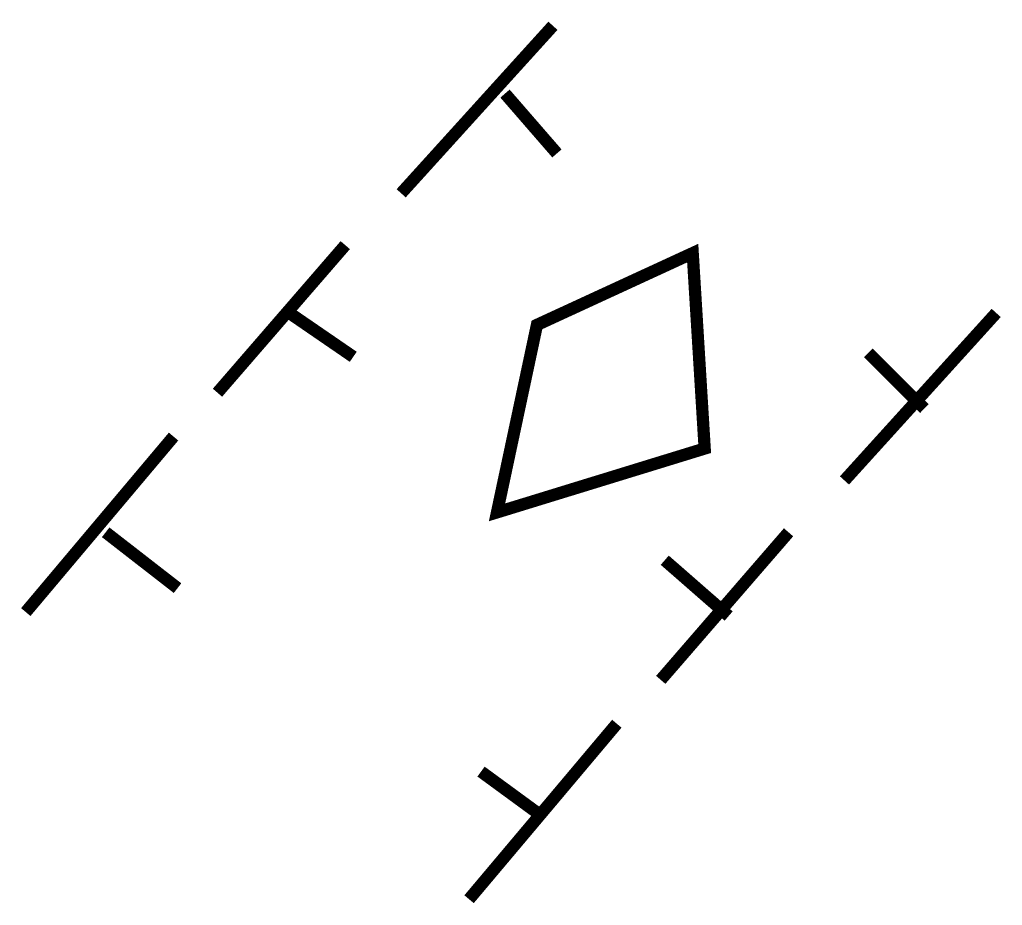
# Model space of a CAD drawing. Extents: x -0.05 to 7.96, y 0.11 to 7.33.
import ezdxf

# ---------------------------------------------------------------- set-up
doc = ezdxf.new("R2010")
doc.units = 0
doc.header["$MEASUREMENT"] = 0
doc.layers.get('0').update_dxf_attribs({"linetype": 'CONTINUOUS'})

msp = doc.modelspace()

# ---------------------------------------------------------------- linework, layer by layer
at = {"const_width": 0.1}
for points in [[(3.061, 5.9148), (4.2985, 7.2807)], [(4.331, 6.24), (3.9077, 6.7278)], [(1.5631, 4.2887), (2.6051, 5.492)], [(2.6703, 4.5814), (2.1492, 4.9391)], [(6.6757, 3.5732), (7.9131, 4.9391)], [(6.8711, 4.6139), (7.327, 4.1586)], [(0, 2.5), (1.2049, 3.931)], [(1.2374, 2.6951), (0.6513, 3.1504)], [(5.1777, 1.9471), (6.2198, 3.1504)], [(5.2103, 2.9228), (5.7313, 2.4675)], [(3.6146, 0.1584), (4.8195, 1.5894)], [(3.7123, 1.1991), (4.2008, 0.8414)]]:
    msp.add_lwpolyline(points, dxfattribs=at)
msp.add_lwpolyline([(5.4382, 5.427), (4.1682, 4.8416), (3.8426, 3.313), (5.5359, 3.8334), (5.4382, 5.427)], close=True, dxfattribs=at)

doc.saveas('drawing.dxf')
